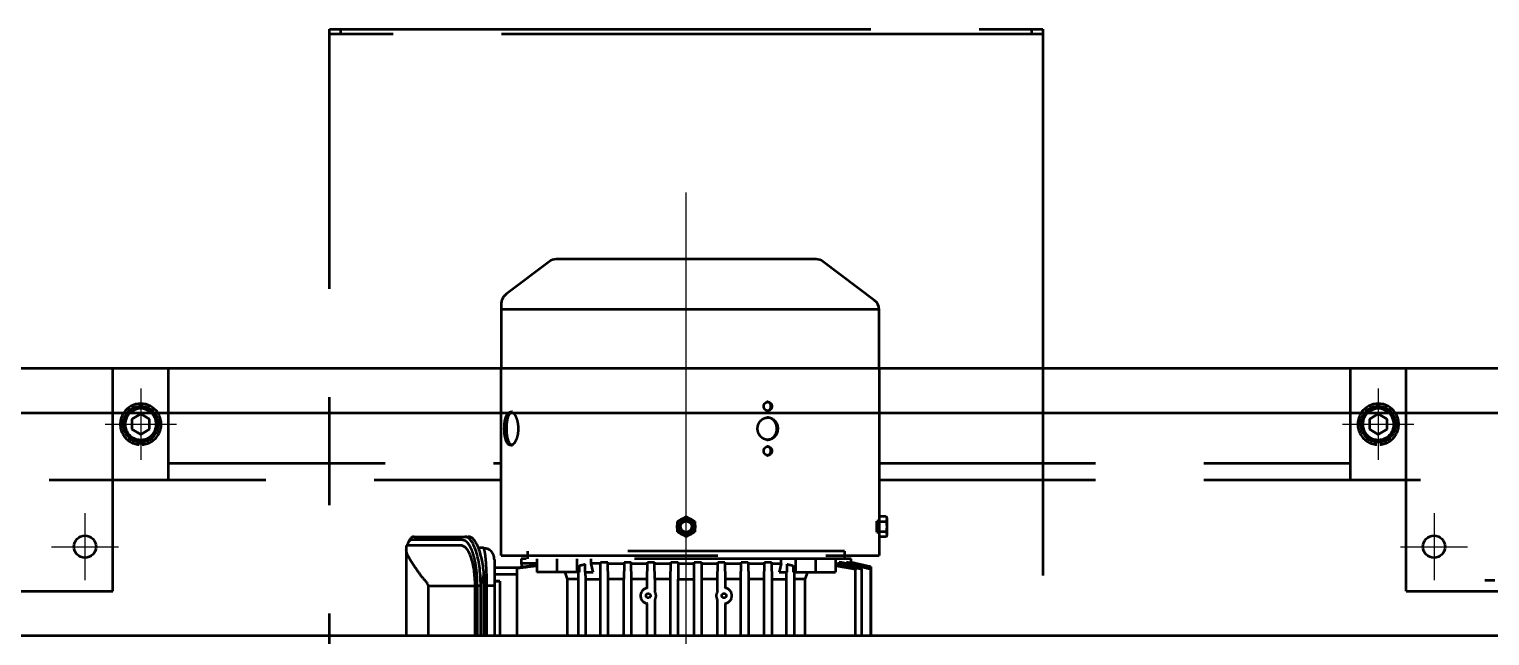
# Model space of a CAD drawing. Header units: millimetres. Extents: x -993 to 13147, y -7260 to 4342.
# Drawn here: x 243 to 898, y 3189 to 3462 of the extents above; entities that cross this region are included whole.
import ezdxf

# ---------------------------------------------------------------- set-up
doc = ezdxf.new("R2010")
doc.units = ezdxf.units.MM
doc.header["$LTSCALE"] = 7.649257
for name, pattern in [('CENTER', [50.8, 31.75, -6.35, 6.35, -6.35]), ('DASHED', [19.05, 12.7, -6.35]), ('PHANTOM', [63.5, 31.75, -6.35, 6.35, -6.35, 6.35, -6.35])]:
    doc.linetypes.add(name, pattern=pattern)
for name, color, linetype in [('NoLayerName_001', 7, 'Continuous'), ('NoLayerName_002', 7, 'Continuous'), ('NoLayerName_003', 7, 'Continuous')]:
    doc.layers.add(name, color=color, linetype=linetype)

# ---------------------------------------------------------------- blocks, each defined once
blk = doc.blocks.new('JZB_0407')
at = {"layer": 'NoLayerName_001', "color": 7, "linetype": 'Continuous', "lineweight": 50}
for p, q in [((4378, 100), (5, 100)), ((4183, 0), (200, 0))]:
    blk.add_line(p, q, dxfattribs=at)
blk = doc.blocks.new('JZB_0416')
at = {"layer": 'NoLayerName_001', "color": 4, "linetype": 'CENTER', "lineweight": 25}
for p, q in [((15, 30), (15, 0)), ((0, 15), (30, 15))]:
    blk.add_line(p, q, dxfattribs=at)
at = {"layer": 'NoLayerName_001', "color": 7, "linetype": 'Continuous', "lineweight": 50}
blk.add_circle((15, 15), 5, dxfattribs=at)
blk = doc.blocks.new('JZB_0418')
at = {"layer": 'NoLayerName_001', "color": 4, "linetype": 'CENTER', "lineweight": 25}
for p, q in [((15, 30), (15, 0)), ((0, 15), (30, 15))]:
    blk.add_line(p, q, dxfattribs=at)
at = {"layer": 'NoLayerName_001', "color": 7, "linetype": 'Continuous', "lineweight": 50}
blk.add_circle((15, 15), 5, dxfattribs=at)
blk = doc.blocks.new('JZB_0438')
at = {"layer": 'NoLayerName_001', "color": 7, "linetype": 'Continuous', "lineweight": 50}
for p, q in [((125, 100), (0, 100)), ((0, 80), (0, 100)), ((25, 80), (25, 100)), ((100, 80), (100, 100)), ((125, 80), (125, 100))]:
    blk.add_line(p, q, dxfattribs=at)
at = {"layer": 'NoLayerName_001', "color": 3, "linetype": 'DASHED', "lineweight": 50}
for p, q in [((0, 50), (0, 80)), ((25, 0), (25, 80)), ((100, 0), (100, 80)), ((125, 50), (125, 80)), ((25, 0), (100, 0))]:
    blk.add_line(p, q, dxfattribs=at)
blk = doc.blocks.new('JZB_0439')
at = {"layer": 'NoLayerName_001', "color": 7, "linetype": 'Continuous', "lineweight": 50}
for p, q in [((125, 100), (0, 100)), ((0, 80), (0, 100)), ((25, 80), (25, 100)), ((100, 80), (100, 100)), ((125, 80), (125, 100))]:
    blk.add_line(p, q, dxfattribs=at)
at = {"layer": 'NoLayerName_001', "color": 3, "linetype": 'DASHED', "lineweight": 50}
for p, q in [((0, 50), (0, 80)), ((25, 0), (25, 80)), ((100, 0), (100, 80)), ((125, 50), (125, 80)), ((60.25, 5), (64.75, 5)), ((25, 0), (100, 0))]:
    blk.add_line(p, q, dxfattribs=at)
blk = doc.blocks.new('JZB_0504')
at = {"layer": 'NoLayerName_001', "color": 3, "linetype": 'DASHED', "lineweight": 50}
for p, q in [((8.56, 1.2), (8.56, 0)), ((9.84, 1.2), (9.84, 0))]:
    blk.add_line(p, q, dxfattribs=at)
for start, end in [(147.07927, 266.0089), (273.9911, 32.92073)]:
    blk.add_arc((9.2, 9.18), 9.2, start, end, dxfattribs=at)
at = {"layer": 'NoLayerName_001', "color": 7, "linetype": 'Continuous', "lineweight": 50}
blk.add_arc((9.2, 9.18), 9.2, 32.92073, 147.07927, dxfattribs=at)
blk = doc.blocks.new('JZB_0506')
at = {"layer": 'NoLayerName_001', "color": 3, "linetype": 'DASHED', "lineweight": 50}
for p, q in [((8, 12.57), (4.04, 10.29)), ((4.04, 10.29), (4.04, 5.71)), ((11.96, 10.29), (8, 12.57)), ((11.96, 5.71), (11.96, 10.29)), ((4.04, 5.71), (8, 3.42)), ((8, 3.42), (11.96, 5.71))]:
    blk.add_line(p, q, dxfattribs=at)
at = {"layer": 'NoLayerName_001', "color": 7, "linetype": 'Continuous', "lineweight": 50}
for radius, start, end in [(8, 38.68219, 141.31781), (7, 45.58469, 134.41531)]:
    blk.add_arc((8, 8), radius, start, end, dxfattribs=at)
at = {"layer": 'NoLayerName_001', "color": 3, "linetype": 'DASHED', "lineweight": 50}
for radius, start, end in [(8, 141.31781, 38.68219), (7, 134.41531, 45.58469)]:
    blk.add_arc((8, 8), radius, start, end, dxfattribs=at)
blk = doc.blocks.new('JZB_0509')
at = {"layer": 'NoLayerName_001', "color": 4, "linetype": 'CENTER', "lineweight": 25}
for p, q in [((16, 32), (16, 0)), ((0, 16), (32, 16))]:
    blk.add_line(p, q, dxfattribs=at)
blk = doc.blocks.new('JZB_0515')
at = {"layer": 'NoLayerName_001', "color": 3, "linetype": 'DASHED', "lineweight": 50}
for start, end in [(147.07927, 266.0089), (273.9911, 32.92073)]:
    blk.add_arc((9.2, 9.18), 9.2, start, end, dxfattribs=at)
at = {"layer": 'NoLayerName_001', "color": 7, "linetype": 'Continuous', "lineweight": 50}
blk.add_arc((9.2, 9.18), 9.2, 32.92073, 147.07927, dxfattribs=at)
blk = doc.blocks.new('JZB_0517')
at = {"layer": 'NoLayerName_001', "color": 3, "linetype": 'DASHED', "lineweight": 50}
for p, q in [((8, 12.57), (4.04, 10.29)), ((4.04, 10.29), (4.04, 5.71)), ((11.96, 10.29), (8, 12.57)), ((11.96, 5.71), (11.96, 10.29)), ((4.04, 5.71), (8, 3.42)), ((8, 3.42), (11.96, 5.71))]:
    blk.add_line(p, q, dxfattribs=at)
at = {"layer": 'NoLayerName_001', "color": 7, "linetype": 'Continuous', "lineweight": 50}
for radius, start, end in [(8, 38.68219, 141.31781), (7, 45.58469, 134.41531)]:
    blk.add_arc((8, 8), radius, start, end, dxfattribs=at)
at = {"layer": 'NoLayerName_001', "color": 3, "linetype": 'DASHED', "lineweight": 50}
for radius, start, end in [(8, 141.31781, 38.68219), (7, 134.41531, 45.58469)]:
    blk.add_arc((8, 8), radius, start, end, dxfattribs=at)
blk = doc.blocks.new('JZB_0522')
at = {"layer": 'NoLayerName_001', "color": 4, "linetype": 'CENTER', "lineweight": 25}
for p, q in [((16, 32), (16, 0)), ((0, 16), (32, 16))]:
    blk.add_line(p, q, dxfattribs=at)
blk = doc.blocks.new('JZB_0572')
at = {"layer": 'NoLayerName_003', "color": 7, "linetype": 'Continuous', "lineweight": 50}
for p, q in [((64.98, 510.99), (45.7, 496.44)), ((210.83, 493.5), (187.66, 510.99)), ((43.58, 489.25), (43.32, 489.01)), ((43.32, 489.01), (43.32, 463)), ((212.82, 489.51), (43.99, 489.51)), ((212.82, 463), (212.82, 489.51))]:
    blk.add_line(p, q, dxfattribs=at)
at = {"layer": 'NoLayerName_003', "color": 3, "linetype": 'DASHED', "lineweight": 50}
for p, q in [((43.32, 379), (43.32, 463)), ((212.82, 463), (212.82, 379)), ((126.32, 396.62), (122.32, 394.31)), ((122.32, 394.31), (122.32, 389.69)), ((130.32, 394.31), (126.32, 396.62)), ((130.32, 389.69), (130.32, 394.31)), ((212.62, 394.5), (211.82, 394.5)), ((212.62, 389.5), (212.62, 394.5)), ((212.79, 394.35), (212.78, 394.04)), ((215.96, 396.62), (212.82, 396.62)), ((212.82, 395.25), (212.82, 395.24)), ((212.82, 394.31), (215.96, 394.31)), ((215.96, 396.62), (216.32, 395.46)), ((216.32, 396), (215.96, 396.62)), ((216.32, 395.46), (215.96, 394.31)), ((215.96, 394.31), (216.32, 392)), ((216.32, 396), (216.32, 388)), ((4.41, 387.5), (28.64, 387.5)), ((122.32, 389.69), (126.32, 387.38)), ((126.32, 387.38), (130.32, 389.69)), ((211.78, 391.87), (211.78, 392.55)), ((211.82, 389.5), (212.62, 389.5)), ((212.79, 389.68), (212.8, 389.34)), ((215.96, 389.69), (212.82, 389.69)), ((215.96, 387.38), (212.82, 387.38)), ((216.32, 392), (215.96, 389.69)), ((215.96, 389.69), (216.32, 388.54)), ((216.32, 388.54), (215.96, 387.38)), ((215.96, 387.38), (216.32, 388)), ((0.8, 380.38), (0.76, 379)), ((0.8, 383.5), (0.8, 343)), ((25.47, 383.5), (0.8, 383.5)), ((3.18, 386.2), (25.8, 386.2)), ((35.32, 382.5), (33.19, 382.5)), ((197.32, 381), (55.32, 381)), ((55.32, 377.5), (55.32, 381)), ((197.32, 381), (197.32, 377.5)), ((0.76, 379), (0.8, 379)), ((0.76, 379), (0.76, 343)), ((50.98, 373.5), (40.32, 373.5)), ((40.32, 373.5), (40.32, 343)), ((43.32, 379), (212.82, 379)), ((50.32, 373.41), (50.32, 343)), ((52.32, 377.5), (52.32, 375.5)), ((200.32, 377.5), (52.32, 377.5)), ((52.32, 375.5), (52.82, 373.76)), ((59.32, 375.5), (52.32, 375.5)), ((59.32, 377.5), (59.32, 371.5)), ((68.32, 377.5), (68.32, 371.5)), ((77.32, 377.5), (77.32, 371.5)), ((78.35, 374.54), (78.35, 371.5)), ((80.97, 371.5), (80.97, 375.16)), ((83.77, 375.5), (83.77, 377.5)), ((87.98, 375.5), (83.77, 375.5)), ((84.59, 371.5), (83.77, 375.5)), ((87.88, 368.5), (87.98, 375.5)), ((87.98, 376), (87.98, 375.5)), ((91.18, 375.5), (91.18, 376)), ((91.28, 368.5), (91.18, 375.5)), ((91.18, 375.5), (98.47, 375.5)), ((98.47, 375.5), (98.38, 368.5)), ((98.47, 376), (98.47, 375.5)), ((101.67, 375.5), (101.67, 376)), ((101.78, 368.5), (101.67, 375.5)), ((101.67, 375.5), (108.97, 375.5)), ((108.87, 368.5), (108.97, 375.5)), ((108.97, 375.5), (108.97, 376)), ((112.17, 376), (112.17, 375.5)), ((112.27, 368.5), (112.17, 375.5)), ((112.17, 375.5), (119.47, 375.5)), ((119.37, 368.5), (119.47, 375.5)), ((119.47, 375.5), (119.47, 376)), ((122.67, 375.5), (122.67, 376)), ((122.67, 375.5), (122.77, 368.5)), ((122.67, 375.5), (129.97, 375.5)), ((129.87, 368.5), (129.97, 375.5)), ((129.97, 375.5), (129.97, 376)), ((133.17, 376), (133.17, 375.5)), ((133.17, 375.5), (133.27, 368.5)), ((133.17, 375.5), (140.47, 375.5)), ((140.37, 368.5), (140.47, 375.5)), ((140.47, 375.5), (140.47, 376)), ((143.67, 376), (143.67, 375.5)), ((143.67, 375.5), (143.77, 368.5)), ((143.67, 375.5), (150.96, 375.5)), ((150.86, 368.5), (150.96, 375.5)), ((150.96, 375.5), (150.96, 376)), ((154.16, 376), (154.16, 375.5)), ((154.16, 375.5), (154.26, 368.5)), ((154.16, 375.5), (161.46, 375.5)), ((161.35, 368.5), (161.46, 375.5)), ((161.46, 375.5), (161.46, 376)), ((164.66, 376), (164.66, 375.5)), ((164.66, 375.5), (164.75, 368.5)), ((164.66, 375.5), (168.86, 375.5)), ((168.86, 375.5), (168.04, 371.5)), ((168.86, 375.5), (168.86, 377.5)), ((171.67, 371.5), (171.67, 375.16)), ((174.29, 374.54), (174.29, 371.5)), ((175.32, 377.5), (175.32, 371.5)), ((184.32, 377.5), (184.32, 371.5)), ((193.32, 377.5), (193.32, 371.5)), ((193.69, 375.5), (194.88, 375.5)), ((194.88, 375.5), (194.79, 375.22)), ((194.88, 376), (194.88, 375.5)), ((198.26, 376), (198.26, 375.5)), ((200, 375.76), (200, 376)), ((200.32, 375.98), (200.32, 377.5)), ((207.29, 374.36), (209.22, 373.91)), ((209.22, 373.91), (209.22, 343)), ((35.61, 370.6), (35.61, 355)), ((50.32, 370.5), (40.32, 370.5)), ((40.32, 367.57), (42.82, 367.5)), ((42.82, 367.5), (40.32, 367.5)), ((42.82, 367.5), (42.82, 343)), ((78.35, 371.5), (59.32, 371.5)), ((71.85, 371.5), (73.04, 368.5)), ((77.89, 368.5), (73.04, 368.5)), ((73.04, 368.5), (73.04, 343)), ((77.93, 371.5), (77.89, 368.5)), ((77.89, 368.5), (77.89, 343)), ((80.97, 371.5), (84.59, 371.5)), ((81.29, 368.5), (81.24, 371.5)), ((81.29, 343), (81.29, 368.5)), ((81.29, 368.5), (87.88, 368.5)), ((87.88, 343), (87.88, 368.5)), ((91.28, 343), (91.28, 368.5)), ((98.38, 368.5), (91.28, 368.5)), ((98.38, 343), (98.38, 368.5)), ((101.78, 343), (101.78, 368.5)), ((108.87, 368.5), (101.78, 368.5)), ((108.87, 364.47), (108.87, 368.5)), ((112.27, 368.5), (112.27, 362.88)), ((119.37, 368.5), (112.27, 368.5)), ((119.37, 343), (119.37, 368.5)), ((122.77, 343), (122.77, 368.5)), ((122.77, 368.5), (129.87, 368.5)), ((129.87, 343), (129.87, 368.5)), ((133.27, 368.5), (133.27, 343)), ((140.37, 368.5), (133.27, 368.5)), ((140.37, 362.88), (140.37, 368.5)), ((143.77, 368.5), (143.77, 364.47)), ((150.86, 368.5), (143.77, 368.5)), ((150.86, 343), (150.86, 368.5)), ((154.26, 368.5), (154.26, 343)), ((161.35, 368.5), (154.26, 368.5)), ((161.35, 343), (161.35, 368.5)), ((164.75, 368.5), (164.75, 343)), ((164.75, 368.5), (171.35, 368.5)), ((168.04, 371.5), (171.67, 371.5)), ((171.35, 368.5), (171.39, 371.5)), ((171.35, 343), (171.35, 368.5)), ((174.29, 371.5), (193.32, 371.5)), ((174.7, 371.5), (174.75, 368.5)), ((174.75, 368.5), (174.75, 343)), ((179.6, 368.5), (174.75, 368.5)), ((180.79, 371.5), (179.6, 368.5)), ((179.6, 368.5), (179.6, 343)), ((202.32, 343), (202.32, 373)), ((205.07, 343), (205.07, 373)), ((209.21, 343), (209.21, 373)), ((10.8, 343), (10.8, 365.5)), ((10.8, 365.5), (31.67, 365.5)), ((31.67, 343), (31.67, 365.5)), ((32.54, 365.5), (32.54, 343)), ((34.46, 365.5), (32.54, 365.5)), ((34.2, 343), (34.2, 365.5)), ((34.46, 343), (34.46, 365.5)), ((35.61, 365.5), (36.95, 365.5)), ((36.95, 343), (36.95, 365.5)), ((209.22, 364.5), (209.21, 364.5)), ((35.8, 355), (35.61, 355)), ((35.8, 343), (35.8, 355)), ((108.87, 343), (108.87, 357.53)), ((112.27, 359.12), (112.27, 343)), ((140.37, 343), (140.37, 359.12)), ((143.77, 357.53), (143.77, 343)), ((209.21, 357.5), (209.22, 357.5))]:
    blk.add_line(p, q, dxfattribs=at)
for centre, radius in [((126.32, 392), 4), ((126.32, 392), 3.25), ((126.32, 392), 2.5), ((109.32, 361), 1), ((143.32, 361), 1)]:
    blk.add_circle(centre, radius, dxfattribs=at)
at = {"layer": 'NoLayerName_003', "color": 7, "linetype": 'Continuous', "lineweight": 50}
for centre, start, end in [((67.99, 507), 90, 127.04247), ((184.64, 507), 52.95753, 90), ((207.82, 489.51), 0, 52.95753)]:
    blk.add_arc(centre, 5, start, end, dxfattribs=at)
at = {"layer": 'NoLayerName_003', "color": 3, "linetype": 'DASHED', "lineweight": 50}
for centre, radius, start, end in [((212.62, 394.7), 0.2, 270, 0), ((212.62, 389.3), 0.2, 0, 90), ((109.32, 361), 3.5, 94.6742, 262.63756), ((109.32, 361), 3.5, 327.48845, 32.51155), ((143.32, 361), 3.5, 147.48845, 212.51155), ((143.32, 361), 3.5, 277.36244, 82.63756)]:
    blk.add_arc(centre, radius, start, end, dxfattribs=at)
for centre, major_axis, ratio, start_param, end_param in [((27.03, 365.5), (0, 22), 0.325568, 4.712389, 6.283185), ((28.64, 365.5), (0, 22), 0.325568, 4.946133, 6.283185), ((25.47, 365.5), (0, -18), 0.344328, 1.570796, 3.141593)]:
    blk.add_ellipse(centre, major_axis=major_axis, ratio=ratio, start_param=start_param, end_param=end_param, dxfattribs=at)
at = {"layer": 'NoLayerName_003', "color": 7, "linetype": 'Continuous', "lineweight": 50}
for points, start_tangent, end_tangent in [([(184.64, 512), (184.21, 512), (182.86, 512), (180.55, 512), (178.11, 512), (175.14, 512), (171.6, 512), (167.56, 512), (163.08, 512), (158.23, 512), (153.15, 512), (147.79, 512), (140.62, 512), (133.41, 512), (126.32, 512), (119.22, 512), (112.02, 512), (104.85, 512), (99.49, 512), (94.4, 512), (89.56, 512), (85.08, 512), (81.04, 512), (77.5, 512), (74.53, 512), (72.09, 512), (69.77, 512), (68.43, 512), (67.99, 512)], (-1, 0), (-1, 0)), ([(45.7, 496.44), (44.7, 495.49), (43.95, 494.33), (43.48, 493.03), (43.32, 491.65)], (-0.723293, -0.690541), (-0.116333, -0.99321)), ([(43.32, 491.65), (43.32, 490.97), (43.32, 489.01)], (0, -1), (0, -1)), ([(43.99, 489.51), (43.77, 489.46), (43.66, 489.38), (43.58, 489.25)], (-0.977431, -0.211256), (-0.519091, -0.854719))]:
    blk.add_spline(points, degree=3, dxfattribs=dict(at, start_tangent=start_tangent, end_tangent=end_tangent))
at = {"layer": 'NoLayerName_003', "color": 3, "linetype": 'DASHED', "lineweight": 50}
for points, start_tangent, end_tangent in [([(162.95, 444), (162.75, 444.01), (162.16, 444.2), (161.66, 444.59), (161.31, 445.14), (161.14, 445.79), (161.18, 446.46), (161.42, 447.08), (161.83, 447.57), (162.37, 447.89), (162.96, 448)], (-0.997942, 0.064121), (0.983896, 0.178744)), ([(164.35, 446), (164.25, 446.66), (163.96, 447.25), (163.51, 447.7), (162.95, 447.95), (162.55, 448)], (-0.150868, 0.988554), (-0.992557, 0.121781)), ([(162.55, 444), (162.57, 444), (163.16, 444.12), (163.69, 444.45), (164.09, 444.96), (164.31, 445.58), (164.35, 446)], (0.999983, 0.00577), (0.094517, 0.995523)), ([(164.76, 446), (164.66, 445.34), (164.37, 444.75), (163.91, 444.3), (163.35, 444.05), (162.95, 444)], (-0.150902, -0.988549), (-0.992559, -0.121762)), ([(162.96, 448), (162.97, 448), (163.57, 447.88), (164.1, 447.55), (164.49, 447.04), (164.72, 446.42), (164.76, 446)], (0.999983, -0.005777), (0.094533, -0.995522)), ([(44.78, 436), (44.92, 438.48), (45.34, 440.68), (46.02, 442.35), (46.61, 443.09)], (0.057207, 0.998362), (0.622011, 0.783008)), ([(47.45, 443.02), (46.67, 441.84), (46.08, 439.96), (45.76, 437.63), (45.7, 436)], (-0.549482, -0.835506), (-0.03678, -0.999323)), ([(46.61, 443.09), (46.92, 443.32), (47.59, 443.5)], (0.809269, 0.587438), (0.964304, 0.264798)), ([(48.5, 443.5), (48.49, 443.5), (47.5, 443.07), (47.45, 443.02)], (-0.999983, -0.005801), (-0.726974, -0.686665)), ([(47.59, 443.5), (47.95, 443.45), (48.63, 443.09)], (0.990674, -0.13625), (0.885267, -0.465083)), ([(48.63, 443.09), (49, 442.75), (49.94, 441.3), (50.63, 439.24), (50.97, 436.81), (50.9, 434.31), (50.43, 431.99), (49.63, 430.12), (48.64, 428.91), (47.59, 428.5)], (0.733153, -0.680063), (-0.9307, -0.365784)), ([(162.95, 431), (162.44, 431.03), (160.97, 431.5), (159.71, 432.48), (158.82, 433.85), (158.39, 435.46), (158.49, 437.14), (159.09, 438.69), (160.13, 439.93), (161.48, 440.73), (162.96, 441)], (-0.997975, 0.06361), (0.983768, 0.179447)), ([(167.02, 436), (166.77, 437.65), (166.05, 439.12), (164.94, 440.24), (163.55, 440.88), (162.55, 441)], (-0.148383, 0.98893), (-0.992469, 0.122498)), ([(162.96, 441), (162.99, 441), (164.48, 440.71), (165.79, 439.88), (166.77, 438.62), (167.33, 437.06), (167.43, 436)], (0.99999, -0.004524), (0.094339, -0.99554)), ([(47.59, 428.5), (47.57, 428.5), (46.58, 428.93), (45.76, 430.16), (45.16, 432.04), (44.84, 434.37), (44.78, 436)], (-0.999982, 0.005975), (-0.036839, 0.999321)), ([(45.7, 436), (45.84, 433.52), (46.26, 431.32), (46.94, 429.65), (47.83, 428.68), (48.5, 428.5)], (0.057066, -0.99837), (0.964293, -0.264838)), ([(162.55, 431), (162.58, 431), (164.07, 431.29), (165.38, 432.12), (166.36, 433.38), (166.92, 434.94), (167.02, 436)], (0.99999, 0.004488), (0.094336, 0.99554)), ([(167.43, 436), (167.18, 434.35), (166.46, 432.88), (165.35, 431.76), (163.95, 431.12), (162.95, 431)], (-0.148448, -0.98892), (-0.992473, -0.122464)), ([(162.95, 424), (162.75, 424.01), (162.16, 424.2), (161.66, 424.59), (161.31, 425.14), (161.14, 425.79), (161.18, 426.46), (161.42, 427.08), (161.83, 427.57), (162.37, 427.89), (162.96, 428)], (-0.997942, 0.064121), (0.983896, 0.178744)), ([(164.35, 426), (164.25, 426.66), (163.96, 427.25), (163.51, 427.7), (162.95, 427.95), (162.55, 428)], (-0.150868, 0.988554), (-0.992557, 0.121781)), ([(162.55, 424), (162.57, 424), (163.16, 424.12), (163.69, 424.45), (164.09, 424.96), (164.31, 425.58), (164.35, 426)], (0.999983, 0.00577), (0.094517, 0.995523)), ([(164.76, 426), (164.66, 425.34), (164.37, 424.75), (163.91, 424.3), (163.35, 424.05), (162.95, 424)], (-0.150902, -0.988549), (-0.992559, -0.121762)), ([(162.96, 428), (162.97, 428), (163.57, 427.88), (164.1, 427.55), (164.49, 427.04), (164.72, 426.42), (164.76, 426)], (0.999983, -0.005777), (0.094533, -0.995522)), ([(126.33, 394.7), (126.32, 394.7), (125.32, 394.51), (124.84, 394.26), (124.41, 393.91), (124.06, 393.48), (123.81, 392.99), (123.62, 392), (123.81, 391.01), (124.06, 390.52), (124.41, 390.09), (124.84, 389.74), (125.32, 389.49), (126.32, 389.3)], (-0.999995, 0.0032), (0.98229, -0.187366)), ([(126.32, 389.3), (127.31, 389.49), (127.8, 389.74), (128.23, 390.09), (128.58, 390.52), (128.83, 391.01), (129.02, 392), (128.83, 392.99), (128.58, 393.48), (128.23, 393.91), (127.8, 394.26), (127.31, 394.51), (126.33, 394.7)], (0.98229, 0.187366), (-0.981701, 0.190426)), ([(211.82, 394.5), (211.81, 394.35), (211.8, 393.94), (211.79, 393.3), (211.78, 392.52), (211.78, 392)], (-0.028356, -0.999598), (-0.00307, -0.999995)), ([(211.78, 392.55), (211.78, 392.57), (211.79, 393.35), (211.8, 393.97), (211.81, 394.37), (211.82, 394.5)], (0.006581, 0.999978), (0.028453, 0.999595)), ([(212.82, 388.75), (212.81, 388.93), (212.79, 389.46), (212.77, 390.28), (212.76, 391.29), (212.76, 392.38), (212.77, 393.42), (212.79, 394.31), (212.79, 394.32)], (-0.036491, 0.999334), (0.026772, 0.999642)), ([(212.78, 394.04), (212.77, 393.72), (212.76, 392.71), (212.76, 391.62), (212.77, 390.58), (212.79, 389.69), (212.79, 389.68)], (-0.021781, -0.999763), (0.026772, -0.999642)), ([(212.79, 394.32), (212.81, 394.94), (212.82, 395.23), (212.82, 395.25)], (0.030391, 0.999538), (0.037441, 0.999299)), ([(212.8, 394.63), (212.79, 394.54), (212.79, 394.35)], (-0.029882, -0.999553), (-0.028236, -0.999601)), ([(212.82, 395.24), (212.81, 395.07), (212.8, 394.63)], (-0.036445, -0.999336), (-0.03293, -0.999458)), ([(4.38, 387.5), (3.86, 387.43), (3.01, 386.99), (2.35, 386.26), (1.75, 385.14), (1.34, 383.91), (1.26, 383.57)], (-0.990016, -0.140954), (-0.245569, -0.969379)), ([(211.78, 392), (211.79, 391.17), (211.8, 390.44), (211.81, 389.88), (211.82, 389.56), (211.82, 389.5)], (0.00484, -0.999988), (0.028871, -0.999583)), ([(211.82, 389.5), (211.82, 389.52), (211.81, 389.75), (211.8, 390.24), (211.79, 390.93), (211.78, 391.74), (211.78, 391.87)], (-0.029129, 0.999576), (-0.002327, 0.999997)), ([(212.8, 389.34), (212.81, 389.06), (212.82, 388.77), (212.82, 388.75)], (0.032308, -0.999478), (0.037441, -0.999299)), ([(10.8, 365.5), (10.79, 365.52), (8.07, 369.18), (5.41, 372.87), (3.85, 375.17), (2.46, 377.39), (1.08, 380.25), (0.8, 381.62)], (-0.597614, 0.801784), (-0.193911, 0.981019)), ([(1.35, 383.52), (1.52, 384.09), (1.9, 385.03), (2.32, 385.69), (3.18, 386.2)], (0.281041, 0.959696), (0.862821, 0.505509)), ([(25.8, 386.2), (27.03, 385.85), (28.29, 384.75), (29.49, 382.83), (30.57, 380.14), (31.45, 376.83), (32.07, 373.12), (32.43, 369.27), (32.54, 365.5)], (0.962511, -0.271242), (0.029857, -0.999554)), ([(36.95, 365.5), (36.92, 368.67), (36.83, 371.76), (36.68, 374.77), (36.58, 376.19), (36.47, 377.52), (36.23, 379.61), (36.08, 380.52), (35.92, 381.31), (35.72, 381.96), (35.54, 382.34), (35.32, 382.5)], (-0.008928, 0.99996), (-0.816077, 0.577944)), ([(35.32, 382.5), (37.23, 382.12), (37.74, 381.87)], (0.980785, -0.19509), (0.900702, -0.434438)), ([(40.32, 377.17), (40.16, 378.57), (39.66, 379.89), (38.84, 381.02), (37.73, 381.88)], (-0.11224, 0.993681), (-0.793387, 0.608718)), ([(40.32, 377.24), (40.32, 376.66), (40.32, 374.05)], (0, -1), (0, -1)), ([(40.32, 374.05), (40.32, 373.99), (40.32, 372.07), (40.32, 369.96)], (0, -1), (0, -1)), ([(59.32, 374.69), (59.13, 374.67), (55.25, 374.1), (50.32, 373.41)], (-0.989072, -0.147432), (-0.990312, -0.138862)), ([(50.32, 373.38), (54.21, 373.88), (59.32, 374.54)], (0.991876, 0.127211), (0.991699, 0.128579)), ([(78.35, 374.54), (79.4, 374.78), (80.18, 374.97), (80.97, 375.16)], (0.976309, 0.216381), (0.969274, 0.245985)), ([(87.98, 376), (88.97, 376), (90.07, 376), (91.18, 376)], (1, -0.000003), (1, 0.000001)), ([(98.47, 376), (99.33, 376), (100.19, 376), (101.67, 376)], (1, -0.000135), (1, 0.00012)), ([(108.97, 376), (109.9, 376), (110.84, 376), (112.17, 376)], (1, -0.000032), (1, 0)), ([(119.47, 376), (120.32, 376), (121.16, 376), (122.67, 376)], (1, -0.000086), (1, 0.000073)), ([(129.97, 376), (130.82, 376), (131.66, 376), (133.17, 376)], (1, -0.000076), (1, 0.000074)), ([(140.47, 376), (141.42, 376), (142.36, 376), (143.67, 376)], (1, -0.000034), (1, -0.000002)), ([(150.96, 376), (151.83, 376), (152.7, 376), (154.16, 376)], (1, -0.000128), (1, 0.000122)), ([(161.46, 376), (162.47, 376), (163.57, 376), (164.66, 376)], (1, -0.000004), (1, -0.000007)), ([(171.67, 375.16), (172.72, 374.9), (173.5, 374.72), (174.29, 374.54)], (0.969869, -0.243629), (0.97681, -0.214108)), ([(193.32, 375.56), (195.95, 374.96), (200.5, 373.95), (205.07, 373)], (0.974769, -0.223218), (0.978846, -0.204596)), ([(205.07, 373), (200.53, 373.87), (195.98, 374.75), (193.32, 375.27)], (-0.982276, 0.187438), (-0.981398, 0.191984)), ([(193.32, 374.53), (195.61, 374.14), (198.96, 373.56), (202.32, 373)], (0.985537, -0.169458), (0.986131, -0.165968)), ([(202.32, 373), (196.36, 373.93), (193.32, 374.39)], (-0.988137, 0.153572), (-0.988584, 0.150669)), ([(194.88, 376), (195.22, 376), (195.55, 376), (196.09, 376)], (1, -0.000338), (1, 0.000328)), ([(209.21, 373), (205.6, 373.77), (201.99, 374.53), (194.88, 376)], (-0.978173, 0.207791), (-0.979202, 0.202887)), ([(196.09, 376), (199.69, 375.17), (203.28, 374.35), (209.21, 373)], (0.974492, -0.224422), (0.975112, -0.221712)), ([(198.26, 376), (198.48, 376), (198.68, 376), (198.95, 376)], (1, 0.000011), (1, 0.000072)), ([(209.22, 373.59), (205.45, 374.43), (201.85, 375.22), (198.26, 376)], (-0.976238, 0.2167), (-0.977251, 0.212086)), ([(198.95, 376), (202.71, 375.13), (205.97, 374.37), (209.22, 373.62)], (0.974208, -0.225653), (0.973979, -0.226638)), ([(200, 376), (200.07, 376), (200.14, 376), (200.23, 376)], (1, -0.000986), (0.999999, 0.001228)), ([(209.22, 373.9), (205.91, 374.66), (202.95, 375.33), (200, 376)], (-0.974971, 0.222334), (-0.975048, 0.221994)), ([(200.23, 376), (203.54, 375.23), (206.38, 374.57), (209.22, 373.91)], (0.974003, -0.226533), (0.97415, -0.225901)), ([(200.32, 375.98), (203.54, 375.23), (206.38, 374.57), (207.29, 374.36)], (0.974004, -0.226529), (0.974122, -0.226021)), ([(34.46, 365.5), (34.46, 365.53), (35.4, 369.37), (35.61, 370.6)], (0.273974, 0.961737), (0.166308, 0.986074)), ([(40.32, 369.96), (40.32, 369.92), (40.32, 365.5)], (0, -1), (0, -1)), ([(40.32, 365.5), (40.08, 365.5), (39.39, 365.5), (38.31, 365.5), (36.95, 365.5)], (-1, 0), (-1, 0))]:
    blk.add_spline(points, degree=3, dxfattribs=dict(at, start_tangent=start_tangent, end_tangent=end_tangent))
blk = doc.blocks.new('JZB_0588')
at = {"layer": 'NoLayerName_001', "color": 7, "linetype": 'Continuous', "lineweight": 50}
blk.add_line((875, 460), (345, 460), dxfattribs=at)
at = {"layer": 'NoLayerName_001', "color": 3, "linetype": 'DASHED', "lineweight": 50}
for p, q in [((345, 417.5), (494.1, 417.5)), ((663.6, 417.5), (875, 417.5)), ((0, 410), (494.1, 410)), ((663.6, 410), (4220, 410))]:
    blk.add_line(p, q, dxfattribs=at)
blk = doc.blocks.new('JZB_0730')
at = {"layer": 'NoLayerName_002', "color": 3, "linetype": 'PHANTOM', "lineweight": 50}
for p, q in [((30, 602.3), (350, 602.3)), ((30, 600), (30, 602.3)), ((35, 602.3), (35, 600)), ((345, 600), (345, 602.3)), ((350, 602.3), (350, 600))]:
    blk.add_line(p, q, dxfattribs=at)
at = {"layer": 'NoLayerName_003', "color": 3, "linetype": 'PHANTOM', "lineweight": 50}
for p, q in [((30, 0), (30, 600)), ((350, 600), (30, 600)), ((350, 600), (350, 0))]:
    blk.add_line(p, q, dxfattribs=at)

msp = doc.modelspace()

# ---------------------------------------------------------------- linework, layer by layer
at = {"layer": 'NoLayerName_001', "color": 4, "linetype": 'CENTER', "lineweight": 25}
msp.add_line((537.1, 2768.3579), (537.1, 3388.3579), dxfattribs=at)

# ---------------------------------------------------------------- block references
at = {"layer": 'NoLayerName_001'}
for name, p in [('JZB_0730', (347.1, 2859.3579)), ('JZB_0572', (410.7819, 2846.3579)), ('JZB_0588', (-40, 2849.3579)), ('JZB_0438', (180, 3209.3579)), ('JZB_0439', (835, 3209.3579)), ('JZB_0509', (276.5, 3268.3579)), ('JZB_0522', (831.5, 3268.3579)), ('JZB_0407', (-40, 3189.3579)), ('JZB_0504', (283.3, 3275.1802)), ('JZB_0506', (284.5, 3276.3579)), ('JZB_0515', (838.3, 3275.1802)), ('JZB_0517', (839.5, 3276.3579)), ('JZB_0418', (252.5, 3214.3579)), ('JZB_0416', (857.5, 3214.3579))]:
    msp.add_blockref(name, p, dxfattribs=at)

doc.saveas('drawing.dxf')
